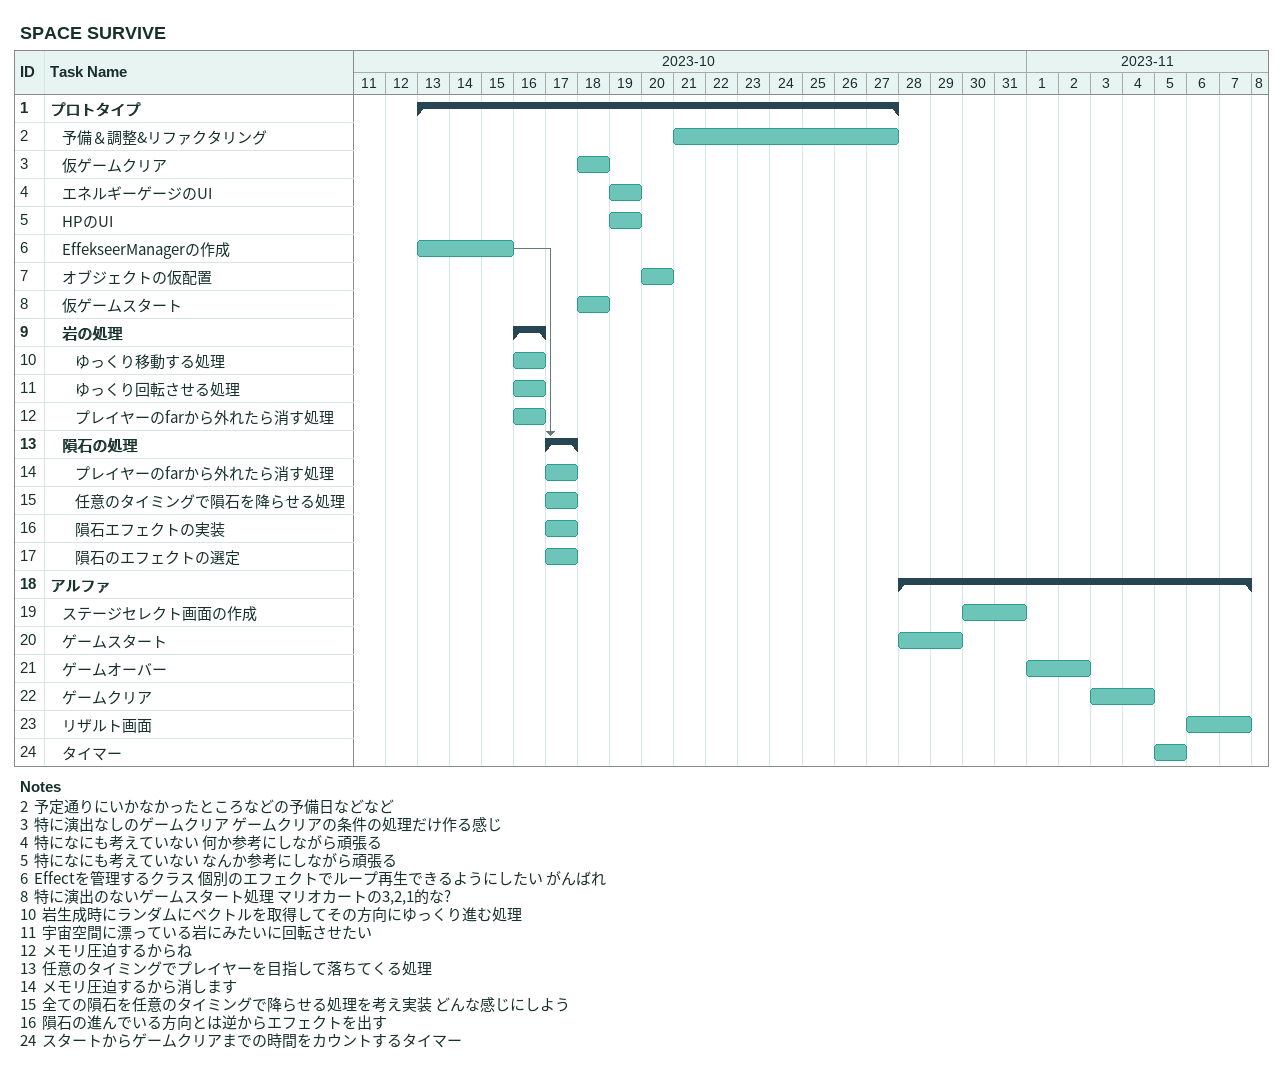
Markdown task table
SPACE SURVIVE

| ID | Level | Task | Start | Finish | Predecessors |
|---|---|---|---|---|---|
| 1 | 1 | **プロトタイプ** | 2023-10-13 | 2023-10-27 |  |
| 2 | 2 | 予備＆調整&リファクタリング | 2023-10-21 | 2023-10-27 |  |
| 3 | 2 | 仮ゲームクリア | 2023-10-18 | 2023-10-18 |  |
| 4 | 2 | エネルギーゲージのUI | 2023-10-19 | 2023-10-19 |  |
| 5 | 2 | HPのUI | 2023-10-19 | 2023-10-19 |  |
| 6 | 2 | EffekseerManagerの作成 | 2023-10-13 | 2023-10-15 |  |
| 7 | 2 | オブジェクトの仮配置 | 2023-10-20 | 2023-10-20 |  |
| 8 | 2 | 仮ゲームスタート | 2023-10-18 | 2023-10-18 |  |
| 9 | 2 | **岩の処理** | 2023-10-16 | 2023-10-16 |  |
| 10 | 3 | ゆっくり移動する処理 | 2023-10-16 | 2023-10-16 |  |
| 11 | 3 | ゆっくり回転させる処理 | 2023-10-16 | 2023-10-16 |  |
| 12 | 3 | プレイヤーのfarから外れたら消す処理 | 2023-10-16 | 2023-10-16 |  |
| 13 | 2 | **隕石の処理** | 2023-10-17 | 2023-10-17 | 6 |
| 14 | 3 | プレイヤーのfarから外れたら消す処理 | 2023-10-17 | 2023-10-17 |  |
| 15 | 3 | 任意のタイミングで隕石を降らせる処理 | 2023-10-17 | 2023-10-17 |  |
| 16 | 3 | 隕石エフェクトの実装 | 2023-10-17 | 2023-10-17 |  |
| 17 | 3 | 隕石のエフェクトの選定 | 2023-10-17 | 2023-10-17 |  |
| 18 | 1 | **アルファ** | 2023-10-28 | 2023-11-07 |  |
| 19 | 2 | ステージセレクト画面の作成 | 2023-10-30 | 2023-10-31 |  |
| 20 | 2 | ゲームスタート | 2023-10-28 | 2023-10-29 |  |
| 21 | 2 | ゲームオーバー | 2023-11-01 | 2023-11-02 |  |
| 22 | 2 | ゲームクリア | 2023-11-03 | 2023-11-04 |  |
| 23 | 2 | リザルト画面 | 2023-11-06 | 2023-11-07 |  |
| 24 | 2 | タイマー | 2023-11-05 | 2023-11-05 |  |

Notes
- 2: 予定通りにいかなかったところなどの予備日などなど
- 3: 特に演出なしのゲームクリア ゲームクリアの条件の処理だけ作る感じ
- 4: 特になにも考えていない 何か参考にしながら頑張る
- 5: 特になにも考えていない なんか参考にしながら頑張る
- 6: Effectを管理するクラス 個別のエフェクトでループ再生できるようにしたい がんばれ
- 8: 特に演出のないゲームスタート処理 マリオカートの3,2,1的な?
- 10: 岩生成時にランダムにベクトルを取得してその方向にゆっくり進む処理
- 11: 宇宙空間に漂っている岩にみたいに回転させたい
- 12: メモリ圧迫するからね
- 13: 任意のタイミングでプレイヤーを目指して落ちてくる処理
- 14: メモリ圧迫するから消します
- 15: 全ての隕石を任意のタイミングで降らせる処理を考え実装 どんな感じにしよう
- 16: 隕石の進んでいる方向とは逆からエフェクトを出す
- 24: スタートからゲームクリアまでの時間をカウントするタイマー
